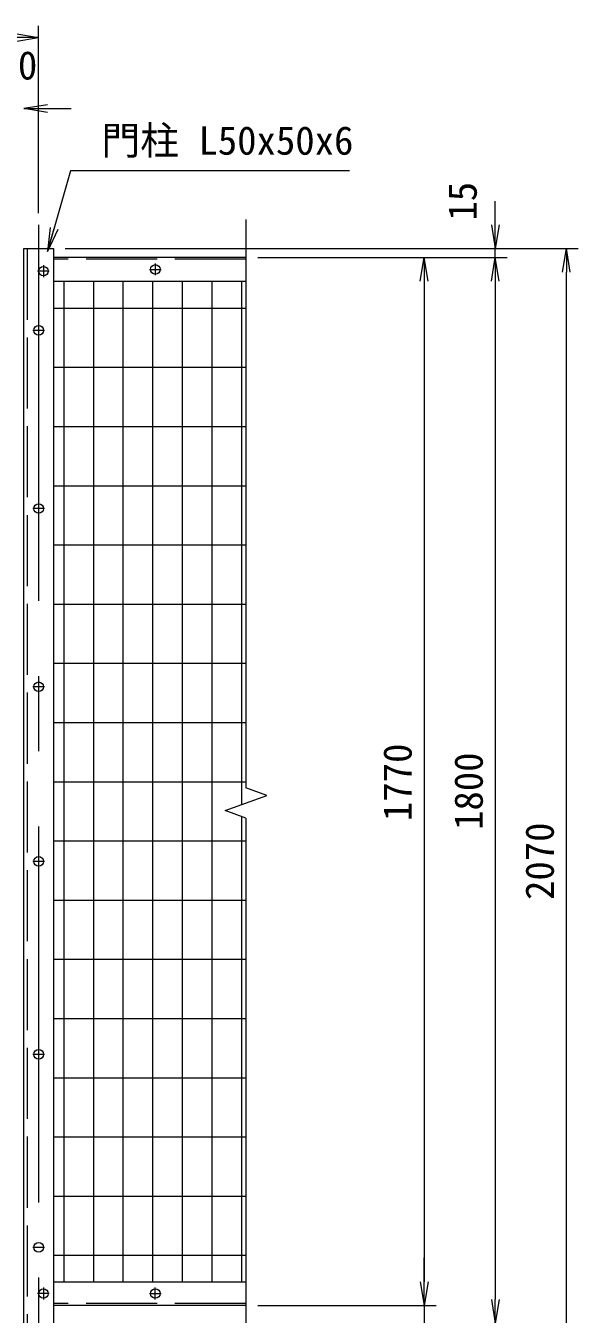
# Model space of a CAD drawing. Units: millimetres, scale not verified. Extents: x -4200 to 4200, y -2970 to 2970.
# Drawn here: x -1608 to -676, y -524 to 1653 of the extents above; entities that cross this region are included whole.
import ezdxf
from ezdxf.enums import TextEntityAlignment as Align

# ---------------------------------------------------------------- set-up
doc = ezdxf.new("R2010")
doc.units = ezdxf.units.MM
doc.header["$LTSCALE"] = 20
doc.linetypes.add('DASHED', pattern=[7.5, 6, -1.5])
doc.linetypes.add('USER1', pattern=[50.8, 31.75, -6.35, 6.35, -6.35])
for name, color, linetype, lineweight in [('0-1_D-STR1', 1, 'Continuous', 18), ('0-2_D-BMK', 2, 'USER1', 13), ('0-3_D-STR3', 3, 'Continuous', 13), ('0-5_D-STR-DIM', 7, 'Continuous', 9), ('0-7_0', 7, 'Continuous', 9), ('0-9_D-STR-TXT', 7, 'Continuous', 9), ('0-A_D-STR2', 7, 'Continuous', 9)]:
    doc.layers.add(name, color=color, linetype=linetype, lineweight=lineweight)
doc.styles.add('ＭＳ ゴシック', font='')
doc.styles.get('ＭＳ ゴシック').set_extended_font_data('MS Gothic')

# ---------------------------------------------------------------- blocks, each defined once
blk = doc.blocks.new('_Open')
at = {"layer": '0-7_0'}
blk.add_line((-20, 3.33), (0, 0), dxfattribs=at)
blk.add_lwpolyline([(-20, -3.33), (0, 0), (-20, 0)], dxfattribs=at)

msp = doc.modelspace()

# ---------------------------------------------------------------- linework, layer by layer
at = {"layer": '0-1_D-STR1', "linetype": 'DASHED'}
for p, q in [((-1605.55, -793.63), (-1605.55, 1276.37)), ((-1236.55, 1258.37), (-1561.55, 1258.37)), ((-1236.55, -505.63), (-1561.55, -505.63))]:
    msp.add_line(p, q, dxfattribs=at)
at = {"layer": '0-1_D-STR1'}
for p, q in [((-1236.55, 1261.37), (-1561.55, 1261.37)), ((-1561.55, 1221.37), (-1236.55, 1221.37)), ((-1561.55, -468.63), (-1236.55, -468.63)), ((-1236.55, -508.63), (-1561.55, -508.63))]:
    msp.add_line(p, q, dxfattribs=at)
msp.add_lwpolyline([(-1561.55, -793.63), (-1611.55, -793.63), (-1611.55, 1276.37), (-1561.55, 1276.37)], close=True, dxfattribs=at)
at = {"layer": '0-2_D-BMK'}
for p, q in [((-1586.55, 1316.37), (-1586.55, -833.63)), ((-1578.55, 1248.37), (-1578.55, 1228.37)), ((-1399.55, 1241.37), (-1379.55, 1241.37)), ((-1389.55, 1251.37), (-1389.55, 1231.37)), ((-1568.55, 1238.37), (-1588.55, 1238.37)), ((-1576.55, 1138.37), (-1596.55, 1138.37)), ((-1576.55, 837.37), (-1596.55, 837.37)), ((-1576.55, 536.37), (-1596.55, 536.37)), ((-1576.55, 241.37), (-1596.55, 241.37)), ((-1576.55, -84.63), (-1596.55, -84.63)), ((-1576.55, -410.63), (-1596.55, -410.63)), ((-1578.55, -478.63), (-1578.55, -498.63)), ((-1389.55, -498.63), (-1389.55, -478.63)), ((-1568.55, -488.63), (-1588.55, -488.63)), ((-1399.55, -488.63), (-1379.55, -488.63))]:
    msp.add_line(p, q, dxfattribs=at)
at = {"layer": '0-3_D-STR3'}
for centre in [(-1578.55, 1238.37), (-1389.55, 1241.37), (-1586.55, 1138.37), (-1586.55, 837.37), (-1586.55, 536.37), (-1586.55, 241.37), (-1586.55, -84.63), (-1586.55, -410.63), (-1578.55, -488.63), (-1389.55, -488.63)]:
    msp.add_circle(centre, 8, dxfattribs=at)
at = {"layer": '0-5_D-STR-DIM'}
for p, q in [((-1586.55, 1336.37), (-1586.55, 1652.86)), ((-1571.55, 1512.86), (-1531.55, 1512.86)), ((-815.5, 1316.37), (-815.5, 1356.37)), ((-1236.55, 1325.82), (-1236.55, 365.59)), ((-1541.55, 1276.37), (-795.5, 1276.37)), ((-1541.55, 1276.37), (-675.5, 1276.37)), ((-815.5, 1261.37), (-815.5, 1276.37)), ((-1216.55, 1261.37), (-915.5, 1261.37)), ((-1216.55, 1261.37), (-795.5, 1261.37)), ((-1216.55, 1261.37), (-795.5, 1261.37)), ((-935.5, 1221.37), (-935.5, -468.63)), ((-815.5, 1221.37), (-815.5, -498.63)), ((-815.5, 1221.37), (-815.5, 1181.37)), ((-695.5, -753.63), (-695.5, 1236.37)), ((-1271.78, 327.12), (-1201.31, 352.77)), ((-1201.31, 352.77), (-1236.55, 365.59)), ((-1236.55, 314.29), (-1271.78, 327.12)), ((-1236.55, 314.29), (-1236.55, -645.94)), ((-935.5, -468.63), (-935.5, -428.63)), ((-1216.55, -508.63), (-915.5, -508.63)), ((-1216.55, -508.63), (-915.5, -508.63)), ((-935.5, -508.63), (-935.5, -538.63))]:
    msp.add_line(p, q, dxfattribs=at)
at = {"layer": '0-9_D-STR-TXT'}
msp.add_lwpolyline([(-1061.91, 1408.02), (-1532.88, 1408.02), (-1570.97, 1273.75)], dxfattribs=at)
at = {"layer": '0-A_D-STR2'}
for p, q in [((-1544.15, 1221.37), (-1544.15, -468.63)), ((-1494.15, 1221.37), (-1494.15, -468.63)), ((-1444.15, 1221.37), (-1444.15, -468.63)), ((-1394.15, 1221.37), (-1394.15, -468.63)), ((-1344.15, 1221.37), (-1344.15, -468.63)), ((-1294.15, 1221.37), (-1294.15, -468.63)), ((-1244.15, 1221.37), (-1244.15, 337.18)), ((-1236.55, 1175.37), (-1561.55, 1175.37)), ((-1236.55, 1075.37), (-1561.55, 1075.37)), ((-1236.55, 975.37), (-1561.55, 975.37)), ((-1236.55, 875.37), (-1561.55, 875.37)), ((-1236.55, 775.37), (-1561.55, 775.37)), ((-1236.55, 675.37), (-1561.55, 675.37)), ((-1236.55, 575.37), (-1561.55, 575.37)), ((-1236.55, 475.37), (-1561.55, 475.37)), ((-1236.55, 375.37), (-1561.55, 375.37)), ((-1244.15, 317.06), (-1244.15, -468.63)), ((-1236.55, 275.37), (-1561.55, 275.37)), ((-1236.55, 175.37), (-1561.55, 175.37)), ((-1236.55, 75.37), (-1561.55, 75.37)), ((-1236.55, -24.63), (-1561.55, -24.63)), ((-1236.55, -124.63), (-1561.55, -124.63)), ((-1236.55, -224.63), (-1561.55, -224.63)), ((-1236.55, -324.63), (-1561.55, -324.63)), ((-1236.55, -424.63), (-1561.55, -424.63))]:
    msp.add_line(p, q, dxfattribs=at)

# ---------------------------------------------------------------- block references
at = {"layer": '0-5_D-STR-DIM', "xscale": 2, "yscale": 2}
msp.add_blockref('_Open', (-1586.55, 1632.86), dxfattribs=at)
for p, rotation in [((-1611.55, 1512.86), 180), ((-815.5, 1276.37), 270), ((-695.5, 1276.37), 90), ((-935.5, 1261.37), 90), ((-815.5, 1261.37), 90), ((-815.5, 1261.37), 90), ((-935.5, -508.63), 270), ((-935.5, -508.63), 270), ((-815.5, -538.63), 270)]:
    msp.add_blockref('_Open', p, dxfattribs=dict(at, rotation=rotation))
at = {"layer": '0-9_D-STR-TXT', "xscale": 2, "yscale": 2, "rotation": 254.16392}
msp.add_blockref('_Open', (-1571.51, 1271.82), dxfattribs=at)

# ---------------------------------------------------------------- texts
at = {"layer": '0-5_D-STR-DIM', "style": 'ＭＳ ゴシック'}
msp.add_text('20', height=48.09, dxfattribs=at).set_placement((-1654.3, 1547.61), align=Align.BOTTOM_LEFT)
for s, p in [('15', (-832.44, 1323.67)), ('1770', (-942.25, 309.47)), ('1800', (-822.25, 294.47)), ('2070', (-702.25, 176.12))]:
    msp.add_text(s, height=48.09, rotation=90, dxfattribs=at).set_placement(p, align=Align.BOTTOM_LEFT)
at = {"layer": '0-9_D-STR-TXT', "style": 'ＭＳ ゴシック'}
msp.add_text('門柱 L50x50x6', height=48.09, dxfattribs=at).set_placement((-1480.69, 1420.6), align=Align.BOTTOM_LEFT)

doc.saveas('drawing.dxf')
